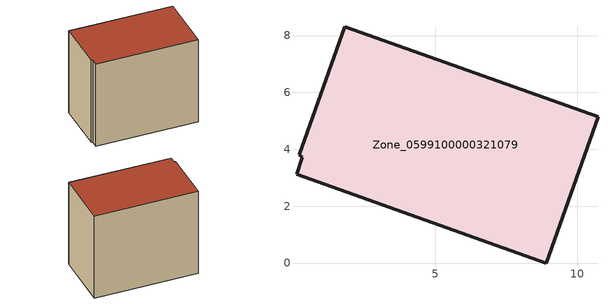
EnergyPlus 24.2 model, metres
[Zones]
Zone_0599100000321079
 floor ground (C_G): 0.12,3.12 0.32,3.72 0.23,3.8 1.82,8.3 10.73,5.15 8.9,0 z0.42
 wall outside (C_F): 10.73,5.15 1.82,8.3 0.23,3.8 0.32,3.72 0.12,3.12 8.9,0 10.73,5.15 z0.42:8.68
 roof outside (C_R): 0.32,3.72 0.12,3.12 8.9,0 10.73,5.15 1.82,8.3 0.23,3.8 z8.68
[BUILDING]
Pand.0599100000321079: North Axis=0; Terrain=City; Loads Convergence Tolerance Value=0.04; Temperature Convergence Tolerance Value=0.4; Solar Distribution=FullExterior; Maximum Number of Warmup Days=25; Minimum Number of Warmup Days=1
[Site:Location]
Rotterdam.The.Hague.AP_ZH_NLD Design_Conditions: Latitude=51.96; Longitude=4.45; Time Zone=1; Elevation=-4.5
[SITE:GROUNDTEMPERATURE:BUILDINGSURFACE]
18, 18, 18, 18, 18, 18, 18, 18, 18, 18, 18, 18
[MATERIAL] Thermal Absorptance=0.9; Solar Absorptance=0.7; Visible Absorptance=0.7
Name | Roughness | Thickness | Conductivity | Density | Specific Heat
G.TI.1975-1991 | MediumSmooth | 0.15 | 0.288461 | 540 | 1210
F.TI.1975-1991 | Rough | 0.3 | 0.230769 | 1920 | 840
R.TI.1975-1991 | MediumRough | 0.2 | 0.153846 | 1500 | 1000
[CONSTRUCTION]
C_G: G.TI.1975-1991
C_F: F.TI.1975-1991
C_R: R.TI.1975-1991
[ZONE]
Zone_0599100000321079: Type=1; Multiplier=1; Ceiling Height=Autocalculate; Volume=Autocalculate; Floor Area=autocalculate; Part of Total Floor Area=Yes
[ZONEINFILTRATION:DESIGNFLOWRATE]
Infil_Zone_0599100000321079: Zone or ZoneList or Space or SpaceList=Zone_0599100000321079; Schedule=AlwaysOn; Design Flow Rate Calculation Method=Flow/Area; Flow Rate per Floor Area=0.003; Constant Term Coefficient=1; Temperature Term Coefficient=0; Velocity Term Coefficient=0; Velocity Squared Term Coefficient=0
[HVACTEMPLATE:ZONE:IDEALLOADSAIRSYSTEM]
Zone_0599100000321079: Maximum Heating Supply Air Temperature=50; Minimum Cooling Supply Air Temperature=13; Maximum Heating Supply Air Humidity Ratio=0.0156; Minimum Cooling Supply Air Humidity Ratio=0.0077; Heating Limit=NoLimit; Cooling Limit=NoLimit; Dehumidification Control Type=ConstantSensibleHeatRatio; Cooling Sensible Heat Ratio=0.7; Dehumidification Setpoint=60; Humidification Control Type=None; Humidification Setpoint=30; Outdoor Air Method=None; Outdoor Air Flow Rate per Person=0.00944; Outdoor Air Flow Rate per Zone Floor Area=0; Outdoor Air Flow Rate per Zone=0; Demand Controlled Ventilation Type=None; Outdoor Air Economizer Type=NoEconomizer; Heat Recovery Type=None; Sensible Heat Recovery Effectiveness=0.7; Latent Heat Recovery Effectiveness=0.65
[ZONECONTROL:THERMOSTAT]
ThermostatControl_Zone_0599100000321079: Zone or ZoneList=Zone_0599100000321079; Control Type Schedule=DualSetpointControlType; Control 1=Thermostat_Zone_0599100000321079; Temperature Difference Between Cutout And Setpoint=0
[THERMOSTATSETPOINT:DUALSETPOINT]
Thermostat_Zone_0599100000321079: Heating Setpoint Temperature Schedule=HeatingSetpoint_Zone_0599100000321079; Cooling Setpoint Temperature Schedule=CoolingSetpoint_Zone_0599100000321079
[SCHEDULE:COMPACT]
HeatingSetpoint_Zone_0599100000321079: Through: 12/31, For: AllDays, Until: 24:00, 21
CoolingSetpoint_Zone_0599100000321079: Through: 12/31, For: AllDays, Until: 24:00, 24
DualSetpointControlType: Through: 12/31, For: AllDays, Until: 24:00, 4
AlwaysOn: Through: 12/31, For: AllDays, Until: 24:00, 1
